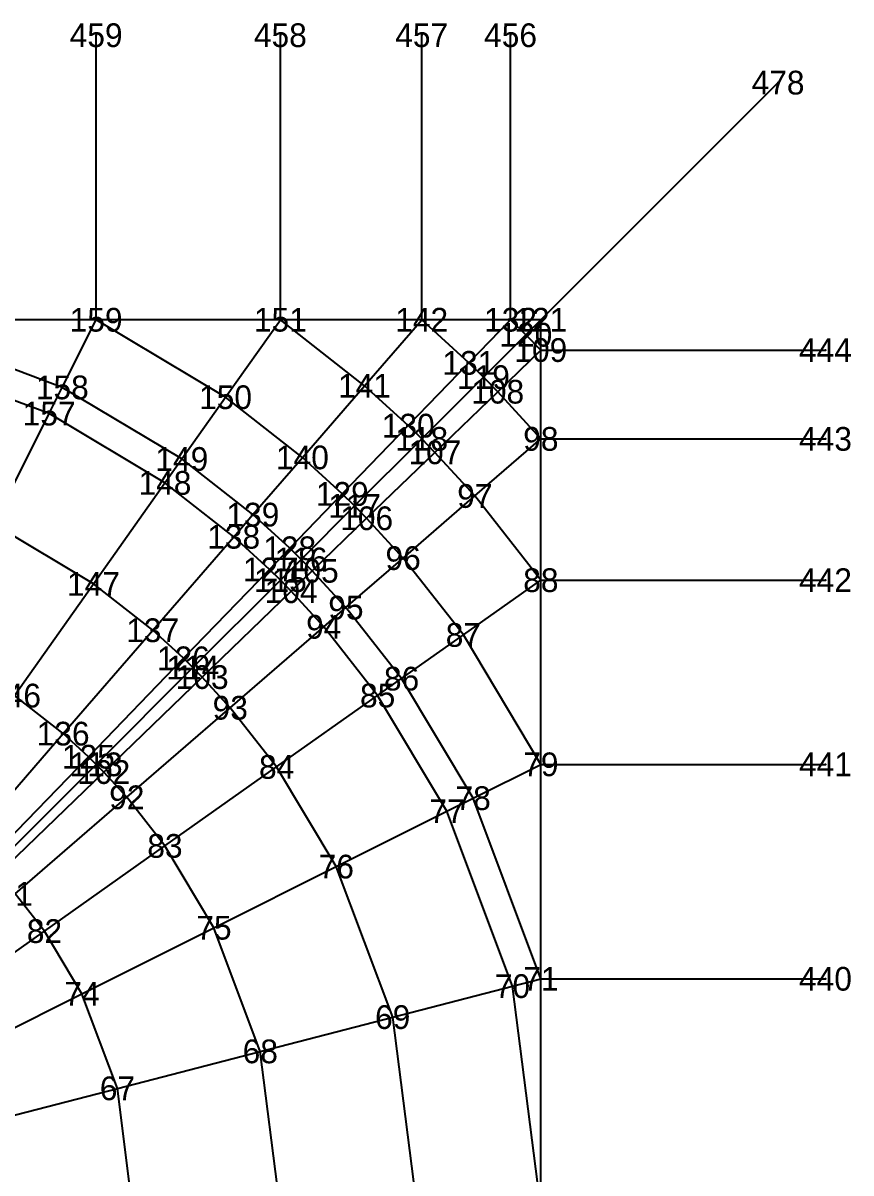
# Model space of a CAD drawing. Header units: metres. Extents: x -2.53 to 2.53, y -2.5 to 2.5.
# Drawn here: x 0.783 to 2.529, y 0.076 to 2.501 of the extents above; entities that cross this region are included whole.
import ezdxf
from ezdxf.enums import TextEntityAlignment as Align

# ---------------------------------------------------------------- set-up
doc = ezdxf.new("R2010")
doc.units = ezdxf.units.M

msp = doc.modelspace()

# ---------------------------------------------------------------- linework, layer by layer
at = {"layer": 'ESTRADOSSO'}
for p, q in [((0.9375, 1.875, 2.07791), (0.9375, 2.475, 1.623798)), ((1.325825, 1.875, 1.854401), (1.325825, 2.475, 1.325825)), ((1.623798, 1.875, 1.599968), (1.623798, 2.475, 0.9375)), ((1.811111, 1.875, 1.384374), (1.811111, 2.475, 0.485286)), ((1.875, 1.875, 1.29653), (2.375, 2.375)), ((0.866156, 1.732311, 2.227356), (0.485286, 1.875, 2.227356)), ((0.9375, 1.875, 2.07791), (0.485286, 1.875, 2.227356)), ((0.866156, 1.732311, 2.227356), (0.9375, 1.875, 2.07791)), ((1.210307, 1.711633, 2.07791), (0.9375, 1.875, 2.07791)), ((1.325825, 1.875, 1.854401), (0.9375, 1.875, 2.07791)), ((1.210307, 1.711633, 2.07791), (1.325825, 1.875, 1.854401)), ((1.503344, 1.735913, 1.854401), (1.325825, 1.875, 1.854401)), ((1.623798, 1.875, 1.599968), (1.325825, 1.875, 1.854401)), ((1.503344, 1.735913, 1.854401), (1.623798, 1.875, 1.599968)), ((1.723244, 1.784033, 1.599968), (1.623798, 1.875, 1.599968)), ((1.811111, 1.875, 1.384374), (1.623798, 1.875, 1.599968)), ((1.723244, 1.784033, 1.599968), (1.811111, 1.875, 1.384374)), ((1.843332, 1.843332, 1.384374), (1.811111, 1.875, 1.384374)), ((1.875, 1.875, 1.29653), (1.811111, 1.875, 1.384374)), ((1.843332, 1.843332, 1.384374), (1.875, 1.875, 1.29653)), ((1.875, 1.811111, 1.384374), (1.875, 1.875, 1.29653)), ((1.753902, 1.753902, 1.599968), (1.843332, 1.843332, 1.384374)), ((1.875, 1.811111, 1.384374), (1.843332, 1.843332, 1.384374)), ((0.838525, 1.677051, 2.279609), (0.469805, 1.815188, 2.279609)), ((1.784033, 1.723244, 1.599968), (1.875, 1.811111, 1.384374)), ((1.875, 1.623798, 1.599968), (1.875, 1.811111, 1.384374)), ((1.875, 1.811111, 1.384374), (2.475, 1.811111, 0.485286)), ((1.595414, 1.651694, 1.854401), (1.723244, 1.784033, 1.599968)), ((1.753902, 1.753902, 1.599968), (1.723244, 1.784033, 1.599968)), ((1.623798, 1.623798, 1.854401), (1.753902, 1.753902, 1.599968)), ((1.784033, 1.723244, 1.599968), (1.753902, 1.753902, 1.599968)), ((0.838525, 1.677051, 2.279609), (0.866156, 1.732311, 2.227356)), ((1.118202, 1.581376, 2.227356), (0.866156, 1.732311, 2.227356)), ((1.372359, 1.584664, 2.07791), (1.503344, 1.735913, 1.854401)), ((1.595414, 1.651694, 1.854401), (1.503344, 1.735913, 1.854401)), ((1.651694, 1.595414, 1.854401), (1.784033, 1.723244, 1.599968)), ((1.875, 1.623798, 1.599968), (1.784033, 1.723244, 1.599968)), ((1.118202, 1.581376, 2.227356), (1.210307, 1.711633, 2.07791)), ((1.372359, 1.584664, 2.07791), (1.210307, 1.711633, 2.07791)), ((0.721902, 1.443805, 2.471139), (0.838525, 1.677051, 2.279609)), ((1.082532, 1.530931, 2.279609), (0.838525, 1.677051, 2.279609)), ((1.456407, 1.507783, 2.07791), (1.595414, 1.651694, 1.854401)), ((1.623798, 1.623798, 1.854401), (1.595414, 1.651694, 1.854401)), ((1.482318, 1.482318, 2.07791), (1.623798, 1.623798, 1.854401)), ((1.651694, 1.595414, 1.854401), (1.623798, 1.623798, 1.854401)), ((1.735913, 1.503344, 1.854401), (1.875, 1.623798, 1.599968)), ((1.875, 1.325825, 1.854401), (1.875, 1.623798, 1.599968)), ((1.875, 1.623798, 1.599968), (2.475, 1.623798, 0.9375)), ((1.082532, 1.530931, 2.279609), (1.118202, 1.581376, 2.227356)), ((1.267922, 1.46407, 2.227356), (1.118202, 1.581376, 2.227356)), ((1.267922, 1.46407, 2.227356), (1.372359, 1.584664, 2.07791)), ((1.456407, 1.507783, 2.07791), (1.372359, 1.584664, 2.07791)), ((1.507783, 1.456407, 2.07791), (1.651694, 1.595414, 1.854401)), ((1.735913, 1.503344, 1.854401), (1.651694, 1.595414, 1.854401)), ((0.931972, 1.318007, 2.471139), (1.082532, 1.530931, 2.279609)), ((1.227476, 1.417367, 2.279609), (1.082532, 1.530931, 2.279609)), ((1.345573, 1.39304, 2.227356), (1.456407, 1.507783, 2.07791)), ((1.482318, 1.482318, 2.07791), (1.456407, 1.507783, 2.07791)), ((1.369512, 1.369512, 2.227356), (1.482318, 1.482318, 2.07791)), ((1.507783, 1.456407, 2.07791), (1.482318, 1.482318, 2.07791)), ((1.584664, 1.372359, 2.07791), (1.735913, 1.503344, 1.854401)), ((1.875, 1.325825, 1.854401), (1.735913, 1.503344, 1.854401)), ((1.227476, 1.417367, 2.279609), (1.267922, 1.46407, 2.227356)), ((1.345573, 1.39304, 2.227356), (1.267922, 1.46407, 2.227356)), ((1.39304, 1.345573, 2.227356), (1.507783, 1.456407, 2.07791)), ((1.584664, 1.372359, 2.07791), (1.507783, 1.456407, 2.07791)), ((0.931972, 1.318007, 2.471139), (0.721902, 1.443805, 2.471139)), ((1.056757, 1.220238, 2.471139), (1.227476, 1.417367, 2.279609)), ((1.30265, 1.348602, 2.279609), (1.227476, 1.417367, 2.279609)), ((1.30265, 1.348602, 2.279609), (1.345573, 1.39304, 2.227356)), ((1.369512, 1.369512, 2.227356), (1.345573, 1.39304, 2.227356)), ((1.325825, 1.325825, 2.279609), (1.369512, 1.369512, 2.227356)), ((1.39304, 1.345573, 2.227356), (1.369512, 1.369512, 2.227356)), ((1.46407, 1.267922, 2.227356), (1.584664, 1.372359, 2.07791)), ((1.711633, 1.210307, 2.07791), (1.584664, 1.372359, 2.07791)), ((1.121476, 1.161037, 2.471139), (1.30265, 1.348602, 2.279609)), ((1.325825, 1.325825, 2.279609), (1.30265, 1.348602, 2.279609)), ((1.348602, 1.30265, 2.279609), (1.39304, 1.345573, 2.227356)), ((1.46407, 1.267922, 2.227356), (1.39304, 1.345573, 2.227356)), ((0.765466, 1.082532, 2.637125), (0.931972, 1.318007, 2.471139)), ((1.056757, 1.220238, 2.471139), (0.931972, 1.318007, 2.471139)), ((1.141428, 1.141428, 2.471139), (1.325825, 1.325825, 2.279609)), ((1.348602, 1.30265, 2.279609), (1.325825, 1.325825, 2.279609)), ((1.711633, 1.210307, 2.07791), (1.875, 1.325825, 1.854401)), ((1.875, 0.9375, 2.07791), (1.875, 1.325825, 1.854401)), ((1.875, 1.325825, 1.854401), (2.475, 1.325825, 1.325825)), ((1.161037, 1.121476, 2.471139), (1.348602, 1.30265, 2.279609)), ((1.417367, 1.227476, 2.279609), (1.348602, 1.30265, 2.279609)), ((1.417367, 1.227476, 2.279609), (1.46407, 1.267922, 2.227356)), ((1.581376, 1.118202, 2.227356), (1.46407, 1.267922, 2.227356)), ((0.867956, 1.00223, 2.637125), (1.056757, 1.220238, 2.471139)), ((1.121476, 1.161037, 2.471139), (1.056757, 1.220238, 2.471139)), ((1.220238, 1.056757, 2.471139), (1.417367, 1.227476, 2.279609)), ((1.530931, 1.082532, 2.279609), (1.417367, 1.227476, 2.279609)), ((1.581376, 1.118202, 2.227356), (1.711633, 1.210307, 2.07791)), ((1.875, 0.9375, 2.07791), (1.711633, 1.210307, 2.07791)), ((0.921113, 0.953606, 2.637125), (1.121476, 1.161037, 2.471139)), ((0.9375, 0.9375, 2.637125), (1.141428, 1.141428, 2.471139)), ((1.141428, 1.141428, 2.471139), (1.121476, 1.161037, 2.471139)), ((1.161037, 1.121476, 2.471139), (1.141428, 1.141428, 2.471139)), ((0.953606, 0.921113, 2.637125), (1.161037, 1.121476, 2.471139)), ((1.220238, 1.056757, 2.471139), (1.161037, 1.121476, 2.471139)), ((1.530931, 1.082532, 2.279609), (1.581376, 1.118202, 2.227356)), ((1.732311, 0.866156, 2.227356), (1.581376, 1.118202, 2.227356)), ((0.867956, 1.00223, 2.637125), (0.765466, 1.082532, 2.637125)), ((1.318007, 0.931972, 2.471139), (1.530931, 1.082532, 2.279609)), ((1.677051, 0.838525, 2.279609), (1.530931, 1.082532, 2.279609)), ((1.00223, 0.867956, 2.637125), (1.220238, 1.056757, 2.471139)), ((1.318007, 0.931972, 2.471139), (1.220238, 1.056757, 2.471139)), ((0.664305, 0.767073, 2.771739), (0.867956, 1.00223, 2.637125)), ((0.921113, 0.953606, 2.637125), (0.867956, 1.00223, 2.637125)), ((0.704989, 0.729858, 2.771739), (0.921113, 0.953606, 2.637125)), ((0.9375, 0.9375, 2.637125), (0.921113, 0.953606, 2.637125)), ((0.717531, 0.717531, 2.771739), (0.9375, 0.9375, 2.637125)), ((0.953606, 0.921113, 2.637125), (0.9375, 0.9375, 2.637125)), ((1.082532, 0.765466, 2.637125), (1.318007, 0.931972, 2.471139)), ((1.443805, 0.721902, 2.471139), (1.318007, 0.931972, 2.471139)), ((1.732311, 0.866156, 2.227356), (1.875, 0.9375, 2.07791)), ((1.875, 0.485286, 2.227356), (1.875, 0.9375, 2.07791)), ((1.875, 0.9375, 2.07791), (2.475, 0.9375, 1.623798)), ((0.729858, 0.704989, 2.771739), (0.953606, 0.921113, 2.637125)), ((1.00223, 0.867956, 2.637125), (0.953606, 0.921113, 2.637125)), ((0.767073, 0.664305, 2.771739), (1.00223, 0.867956, 2.637125)), ((1.082532, 0.765466, 2.637125), (1.00223, 0.867956, 2.637125)), ((1.677051, 0.838525, 2.279609), (1.732311, 0.866156, 2.227356)), ((1.875, 0.485286, 2.227356), (1.732311, 0.866156, 2.227356)), ((1.443805, 0.721902, 2.471139), (1.677051, 0.838525, 2.279609)), ((1.815188, 0.469805, 2.279609), (1.677051, 0.838525, 2.279609)), ((0.828534, 0.585862, 2.771739), (1.082532, 0.765466, 2.637125)), ((1.185854, 0.592927, 2.637125), (1.082532, 0.765466, 2.637125)), ((1.185854, 0.592927, 2.637125), (1.443805, 0.721902, 2.471139)), ((1.562729, 0.404464, 2.471139), (1.443805, 0.721902, 2.471139)), ((0.828534, 0.585862, 2.771739), (0.767073, 0.664305, 2.771739)), ((0.56036, 0.396234, 2.870755), (0.828534, 0.585862, 2.771739)), ((0.907613, 0.453807, 2.771739), (0.828534, 0.585862, 2.771739)), ((0.907613, 0.453807, 2.771739), (1.185854, 0.592927, 2.637125)), ((1.283532, 0.332202, 2.637125), (1.185854, 0.592927, 2.637125)), ((1.815188, 0.469805, 2.279609), (1.875, 0.485286, 2.227356)), ((1.875, 0, 2.279609), (1.875, 0.485286, 2.227356)), ((1.875, 0.485286, 2.227356), (2.475, 0.485286, 1.811111)), ((1.562729, 0.404464, 2.471139), (1.815188, 0.469805, 2.279609)), ((1.875, 0, 2.279609), (1.815188, 0.469805, 2.279609)), ((0.613843, 0.306922, 2.870755), (0.907613, 0.453807, 2.771739)), ((0.982373, 0.254257, 2.771739), (0.907613, 0.453807, 2.771739)), ((1.283532, 0.332202, 2.637125), (1.562729, 0.404464, 2.471139)), ((1.614223, 0, 2.471139), (1.562729, 0.404464, 2.471139)), ((0.982373, 0.254257, 2.771739), (1.283532, 0.332202, 2.637125)), ((1.325825, 0, 2.637125), (1.283532, 0.332202, 2.637125)), ((0.664405, 0.171961, 2.870755), (0.982373, 0.254257, 2.771739)), ((1.014743, 0, 2.771739), (0.982373, 0.254257, 2.771739))]:
    msp.add_line(p, q, dxfattribs=at)
at = {"layer": 'EXTERNAL'}
for p in [(0.9375, 2.475, -1.376202), (1.325825, 2.475, -1.674175), (1.623798, 2.475, -2.0625), (1.811111, 2.475, -2.514714), (2.375, 2.375, -3), (2.475, 1.811111, -2.514714), (2.475, 1.623798, -2.0625), (2.475, 1.325825, -1.674175), (2.475, 0.9375, -1.376202), (2.475, 0.485286, -1.188889)]:
    msp.add_point(p, dxfattribs=at)
at = {"layer": 'fz'}
for p, q in [((0.9375, 2.475, 1.623798), (0.9375, 2.475, 1.623798)), ((1.325825, 2.475, 1.325825), (1.325825, 2.475, 1.325825)), ((1.623798, 2.475, 0.9375), (1.623798, 2.475, 0.9375)), ((1.811111, 2.475, 0.485286), (1.811111, 2.475, 0.485286)), ((2.375, 2.375), (2.375, 2.375)), ((0.9375, 1.875, 2.07791), (0.9375, 1.875, 3.77191)), ((1.325825, 1.875, 1.854401), (1.325825, 1.875, 3.430401)), ((1.623798, 1.875, 1.599968), (1.623798, 1.875, 2.585968)), ((1.811111, 1.875, 1.384374), (1.811111, 1.875, 1.684374)), ((1.875, 1.875, 1.29653), (1.875, 1.875, 1.34053)), ((1.843332, 1.843332, 1.384374), (1.843332, 1.843332, 1.634374)), ((1.875, 1.811111, 1.384374), (1.875, 1.811111, 1.684374)), ((2.475, 1.811111, 0.485286), (2.475, 1.811111, 0.485286)), ((1.723244, 1.784033, 1.599968), (1.723244, 1.784033, 2.343968)), ((1.753902, 1.753902, 1.599968), (1.753902, 1.753902, 2.041968)), ((0.866156, 1.732311, 2.227356), (0.866156, 1.732311, 3.559356)), ((1.503344, 1.735913, 1.854401), (1.503344, 1.735913, 3.400401)), ((1.784033, 1.723244, 1.599968), (1.784033, 1.723244, 2.343968)), ((1.210307, 1.711633, 2.07791), (1.210307, 1.711633, 3.93191)), ((0.838525, 1.677051, 2.279609), (0.838525, 1.677051, 4.229609)), ((1.595414, 1.651694, 1.854401), (1.595414, 1.651694, 2.748401)), ((1.623798, 1.623798, 1.854401), (1.623798, 1.623798, 2.286401)), ((1.875, 1.623798, 1.599968), (1.875, 1.623798, 2.585968)), ((2.475, 1.623798, 0.9375), (2.475, 1.623798, 0.9375)), ((1.118202, 1.581376, 2.227356), (1.118202, 1.581376, 3.425356)), ((1.372359, 1.584664, 2.07791), (1.372359, 1.584664, 3.49391)), ((1.651694, 1.595414, 1.854401), (1.651694, 1.595414, 2.748401)), ((1.082532, 1.530931, 2.279609), (1.082532, 1.530931, 3.629609)), ((1.456407, 1.507783, 2.07791), (1.456407, 1.507783, 2.74391)), ((1.482318, 1.482318, 2.07791), (1.482318, 1.482318, 2.39991)), ((1.735913, 1.503344, 1.854401), (1.735913, 1.503344, 3.400401)), ((1.267922, 1.46407, 2.227356), (1.267922, 1.46407, 2.959356)), ((1.507783, 1.456407, 2.07791), (1.507783, 1.456407, 2.74391)), ((1.227476, 1.417367, 2.279609), (1.227476, 1.417367, 3.105609)), ((1.345573, 1.39304, 2.227356), (1.345573, 1.39304, 2.571356)), ((1.369512, 1.369512, 2.227356), (1.369512, 1.369512, 2.393356)), ((1.584664, 1.372359, 2.07791), (1.584664, 1.372359, 3.49391)), ((1.30265, 1.348602, 2.279609), (1.30265, 1.348602, 2.667609)), ((1.39304, 1.345573, 2.227356), (1.39304, 1.345573, 2.571356)), ((0.931972, 1.318007, 2.471139), (0.931972, 1.318007, 4.337139)), ((1.325825, 1.325825, 2.279609), (1.325825, 1.325825, 2.467609)), ((1.875, 1.325825, 1.854401), (1.875, 1.325825, 3.430401)), ((2.475, 1.325825, 1.325825), (2.475, 1.325825, 1.325825)), ((1.348602, 1.30265, 2.279609), (1.348602, 1.30265, 2.667609)), ((1.46407, 1.267922, 2.227356), (1.46407, 1.267922, 2.959356)), ((1.056757, 1.220238, 2.471139), (1.056757, 1.220238, 3.611139)), ((1.417367, 1.227476, 2.279609), (1.417367, 1.227476, 3.105609)), ((1.711633, 1.210307, 2.07791), (1.711633, 1.210307, 3.93191)), ((1.121476, 1.161037, 2.471139), (1.121476, 1.161037, 3.007139)), ((1.141428, 1.141428, 2.471139), (1.141428, 1.141428, 2.731139)), ((1.161037, 1.121476, 2.471139), (1.161037, 1.121476, 3.007139)), ((1.581376, 1.118202, 2.227356), (1.581376, 1.118202, 3.425356)), ((1.530931, 1.082532, 2.279609), (1.530931, 1.082532, 3.629609)), ((1.220238, 1.056757, 2.471139), (1.220238, 1.056757, 3.611139)), ((0.867956, 1.00223, 2.637125), (0.867956, 1.00223, 3.497125)), ((0.921113, 0.953606, 2.637125), (0.921113, 0.953606, 3.041125)), ((0.9375, 0.9375, 2.637125), (0.9375, 0.9375, 2.833125)), ((1.318007, 0.931972, 2.471139), (1.318007, 0.931972, 4.337139)), ((1.875, 0.9375, 2.07791), (1.875, 0.9375, 3.77191)), ((2.475, 0.9375, 1.623798), (2.475, 0.9375, 1.623798)), ((0.953606, 0.921113, 2.637125), (0.953606, 0.921113, 3.041125)), ((1.00223, 0.867956, 2.637125), (1.00223, 0.867956, 3.497125)), ((1.732311, 0.866156, 2.227356), (1.732311, 0.866156, 3.559356)), ((1.677051, 0.838525, 2.279609), (1.677051, 0.838525, 4.229609)), ((1.082532, 0.765466, 2.637125), (1.082532, 0.765466, 4.045125)), ((1.443805, 0.721902, 2.471139), (1.443805, 0.721902, 5.167139)), ((0.828534, 0.585862, 2.771739), (0.828534, 0.585862, 3.749739)), ((1.185854, 0.592927, 2.637125), (1.185854, 0.592927, 4.671125)), ((1.875, 0.485286, 2.227356), (1.875, 0.485286, 3.335356)), ((2.475, 0.485286, 1.811111), (2.475, 0.485286, 1.811111)), ((1.815188, 0.469805, 2.279609), (1.815188, 0.469805, 4.611609)), ((0.907613, 0.453807, 2.771739), (0.907613, 0.453807, 4.183739)), ((1.562729, 0.404464, 2.471139), (1.562729, 0.404464, 5.909139)), ((1.283532, 0.332202, 2.637125), (1.283532, 0.332202, 5.233125)), ((0.982373, 0.254257, 2.771739), (0.982373, 0.254257, 4.573739))]:
    msp.add_line(p, q, dxfattribs=at)
at = {"layer": 'INTERNAL'}
for p in [(0.9375, 1.875, 1.623798), (1.325825, 1.875, 1.325825), (1.623798, 1.875, 0.9375), (1.811111, 1.875, 0.485286), (1.875, 1.875), (1.843332, 1.843332, 0.485286), (1.875, 1.811111, 0.485286), (1.723244, 1.784033, 0.9375), (1.753902, 1.753902, 0.9375), (0.866156, 1.732311, 1.811111), (1.503344, 1.735913, 1.325825), (1.784033, 1.723244, 0.9375), (1.210307, 1.711633, 1.623798), (0.838525, 1.677051, 1.875), (1.595414, 1.651694, 1.325825), (1.623798, 1.623798, 1.325825), (1.875, 1.623798, 0.9375), (1.118202, 1.581376, 1.811111), (1.372359, 1.584664, 1.623798), (1.651694, 1.595414, 1.325825), (1.082532, 1.530931, 1.875), (1.456407, 1.507783, 1.623798), (1.482318, 1.482318, 1.623798), (1.735913, 1.503344, 1.325825), (1.267922, 1.46407, 1.811111), (1.507783, 1.456407, 1.623798), (1.227476, 1.417367, 1.875), (1.345573, 1.39304, 1.811111), (1.369512, 1.369512, 1.811111), (1.584664, 1.372359, 1.623798), (1.30265, 1.348602, 1.875), (1.39304, 1.345573, 1.811111), (0.931972, 1.318007, 2.103696), (1.325825, 1.325825, 1.875), (1.875, 1.325825, 1.325825), (1.348602, 1.30265, 1.875), (1.46407, 1.267922, 1.811111), (1.056757, 1.220238, 2.103696), (1.417367, 1.227476, 1.875), (1.711633, 1.210307, 1.623798), (1.121476, 1.161037, 2.103696), (1.141428, 1.141428, 2.103696), (1.161037, 1.121476, 2.103696), (1.581376, 1.118202, 1.811111), (1.530931, 1.082532, 1.875), (1.220238, 1.056757, 2.103696), (0.867956, 1.00223, 2.296397), (0.921113, 0.953606, 2.296397), (0.9375, 0.9375, 2.296397), (1.318007, 0.931972, 2.103696), (1.875, 0.9375, 1.623798), (0.953606, 0.921113, 2.296397), (1.00223, 0.867956, 2.296397), (1.732311, 0.866156, 1.811111), (1.677051, 0.838525, 1.875), (1.082532, 0.765466, 2.296397), (1.443805, 0.721902, 2.103696), (0.828534, 0.585862, 2.449806), (1.185854, 0.592927, 2.296397), (1.875, 0.485286, 1.811111), (1.815188, 0.469805, 1.875), (0.907613, 0.453807, 2.449806), (1.562729, 0.404464, 2.103696), (1.283532, 0.332202, 2.296397), (0.982373, 0.254257, 2.449806)]:
    msp.add_point(p, dxfattribs=at)
at = {"layer": 'INTRADOSSO'}
for p, q in [((0.9375, 1.875, 1.623798), (0.9375, 2.475, -1.376202)), ((1.325825, 1.875, 1.325825), (1.325825, 2.475, -1.674175)), ((1.623798, 1.875, 0.9375), (1.623798, 2.475, -2.0625)), ((1.811111, 1.875, 0.485286), (1.811111, 2.475, -2.514714)), ((1.875, 1.875), (2.375, 2.375, -3)), ((0.866156, 1.732311, 1.811111), (0.485286, 1.875, 1.811111)), ((0.9375, 1.875, 1.623798), (0.485286, 1.875, 1.811111)), ((0.866156, 1.732311, 1.811111), (0.9375, 1.875, 1.623798)), ((1.210307, 1.711633, 1.623798), (0.9375, 1.875, 1.623798)), ((1.325825, 1.875, 1.325825), (0.9375, 1.875, 1.623798)), ((1.210307, 1.711633, 1.623798), (1.325825, 1.875, 1.325825)), ((1.503344, 1.735913, 1.325825), (1.325825, 1.875, 1.325825)), ((1.623798, 1.875, 0.9375), (1.325825, 1.875, 1.325825)), ((1.503344, 1.735913, 1.325825), (1.623798, 1.875, 0.9375)), ((1.723244, 1.784033, 0.9375), (1.623798, 1.875, 0.9375)), ((1.811111, 1.875, 0.485286), (1.623798, 1.875, 0.9375)), ((1.723244, 1.784033, 0.9375), (1.811111, 1.875, 0.485286)), ((1.843332, 1.843332, 0.485286), (1.811111, 1.875, 0.485286)), ((1.875, 1.875), (1.811111, 1.875, 0.485286)), ((1.843332, 1.843332, 0.485286), (1.875, 1.875)), ((1.875, 1.811111, 0.485286), (1.875, 1.875)), ((1.753902, 1.753902, 0.9375), (1.843332, 1.843332, 0.485286)), ((1.875, 1.811111, 0.485286), (1.843332, 1.843332, 0.485286)), ((0.838525, 1.677051, 1.875), (0.469805, 1.815188, 1.875)), ((1.784033, 1.723244, 0.9375), (1.875, 1.811111, 0.485286)), ((1.875, 1.623798, 0.9375), (1.875, 1.811111, 0.485286)), ((1.875, 1.811111, 0.485286), (2.475, 1.811111, -2.514714)), ((1.595414, 1.651694, 1.325825), (1.723244, 1.784033, 0.9375)), ((1.753902, 1.753902, 0.9375), (1.723244, 1.784033, 0.9375)), ((1.623798, 1.623798, 1.325825), (1.753902, 1.753902, 0.9375)), ((1.784033, 1.723244, 0.9375), (1.753902, 1.753902, 0.9375)), ((0.838525, 1.677051, 1.875), (0.866156, 1.732311, 1.811111)), ((1.118202, 1.581376, 1.811111), (0.866156, 1.732311, 1.811111)), ((1.372359, 1.584664, 1.623798), (1.503344, 1.735913, 1.325825)), ((1.595414, 1.651694, 1.325825), (1.503344, 1.735913, 1.325825)), ((1.651694, 1.595414, 1.325825), (1.784033, 1.723244, 0.9375)), ((1.875, 1.623798, 0.9375), (1.784033, 1.723244, 0.9375)), ((1.118202, 1.581376, 1.811111), (1.210307, 1.711633, 1.623798)), ((1.372359, 1.584664, 1.623798), (1.210307, 1.711633, 1.623798)), ((0.721902, 1.443805, 2.103696), (0.838525, 1.677051, 1.875)), ((1.082532, 1.530931, 1.875), (0.838525, 1.677051, 1.875)), ((1.456407, 1.507783, 1.623798), (1.595414, 1.651694, 1.325825)), ((1.623798, 1.623798, 1.325825), (1.595414, 1.651694, 1.325825)), ((1.482318, 1.482318, 1.623798), (1.623798, 1.623798, 1.325825)), ((1.651694, 1.595414, 1.325825), (1.623798, 1.623798, 1.325825)), ((1.735913, 1.503344, 1.325825), (1.875, 1.623798, 0.9375)), ((1.875, 1.325825, 1.325825), (1.875, 1.623798, 0.9375)), ((1.875, 1.623798, 0.9375), (2.475, 1.623798, -2.0625)), ((1.082532, 1.530931, 1.875), (1.118202, 1.581376, 1.811111)), ((1.267922, 1.46407, 1.811111), (1.118202, 1.581376, 1.811111)), ((1.267922, 1.46407, 1.811111), (1.372359, 1.584664, 1.623798)), ((1.456407, 1.507783, 1.623798), (1.372359, 1.584664, 1.623798)), ((1.507783, 1.456407, 1.623798), (1.651694, 1.595414, 1.325825)), ((1.735913, 1.503344, 1.325825), (1.651694, 1.595414, 1.325825)), ((0.931972, 1.318007, 2.103696), (1.082532, 1.530931, 1.875)), ((1.227476, 1.417367, 1.875), (1.082532, 1.530931, 1.875)), ((1.345573, 1.39304, 1.811111), (1.456407, 1.507783, 1.623798)), ((1.482318, 1.482318, 1.623798), (1.456407, 1.507783, 1.623798)), ((1.369512, 1.369512, 1.811111), (1.482318, 1.482318, 1.623798)), ((1.507783, 1.456407, 1.623798), (1.482318, 1.482318, 1.623798)), ((1.584664, 1.372359, 1.623798), (1.735913, 1.503344, 1.325825)), ((1.875, 1.325825, 1.325825), (1.735913, 1.503344, 1.325825)), ((1.227476, 1.417367, 1.875), (1.267922, 1.46407, 1.811111)), ((1.345573, 1.39304, 1.811111), (1.267922, 1.46407, 1.811111)), ((1.39304, 1.345573, 1.811111), (1.507783, 1.456407, 1.623798)), ((1.584664, 1.372359, 1.623798), (1.507783, 1.456407, 1.623798)), ((0.931972, 1.318007, 2.103696), (0.721902, 1.443805, 2.103696)), ((1.056757, 1.220238, 2.103696), (1.227476, 1.417367, 1.875)), ((1.30265, 1.348602, 1.875), (1.227476, 1.417367, 1.875)), ((1.30265, 1.348602, 1.875), (1.345573, 1.39304, 1.811111)), ((1.369512, 1.369512, 1.811111), (1.345573, 1.39304, 1.811111)), ((1.325825, 1.325825, 1.875), (1.369512, 1.369512, 1.811111)), ((1.39304, 1.345573, 1.811111), (1.369512, 1.369512, 1.811111)), ((1.46407, 1.267922, 1.811111), (1.584664, 1.372359, 1.623798)), ((1.711633, 1.210307, 1.623798), (1.584664, 1.372359, 1.623798)), ((1.121476, 1.161037, 2.103696), (1.30265, 1.348602, 1.875)), ((1.325825, 1.325825, 1.875), (1.30265, 1.348602, 1.875)), ((1.348602, 1.30265, 1.875), (1.39304, 1.345573, 1.811111)), ((1.46407, 1.267922, 1.811111), (1.39304, 1.345573, 1.811111)), ((0.765466, 1.082532, 2.296397), (0.931972, 1.318007, 2.103696)), ((1.056757, 1.220238, 2.103696), (0.931972, 1.318007, 2.103696)), ((1.141428, 1.141428, 2.103696), (1.325825, 1.325825, 1.875)), ((1.348602, 1.30265, 1.875), (1.325825, 1.325825, 1.875)), ((1.711633, 1.210307, 1.623798), (1.875, 1.325825, 1.325825)), ((1.875, 0.9375, 1.623798), (1.875, 1.325825, 1.325825)), ((1.875, 1.325825, 1.325825), (2.475, 1.325825, -1.674175)), ((1.161037, 1.121476, 2.103696), (1.348602, 1.30265, 1.875)), ((1.417367, 1.227476, 1.875), (1.348602, 1.30265, 1.875)), ((1.417367, 1.227476, 1.875), (1.46407, 1.267922, 1.811111)), ((1.581376, 1.118202, 1.811111), (1.46407, 1.267922, 1.811111)), ((0.867956, 1.00223, 2.296397), (1.056757, 1.220238, 2.103696)), ((1.121476, 1.161037, 2.103696), (1.056757, 1.220238, 2.103696)), ((1.220238, 1.056757, 2.103696), (1.417367, 1.227476, 1.875)), ((1.530931, 1.082532, 1.875), (1.417367, 1.227476, 1.875)), ((1.581376, 1.118202, 1.811111), (1.711633, 1.210307, 1.623798)), ((1.875, 0.9375, 1.623798), (1.711633, 1.210307, 1.623798)), ((0.921113, 0.953606, 2.296397), (1.121476, 1.161037, 2.103696)), ((0.9375, 0.9375, 2.296397), (1.141428, 1.141428, 2.103696)), ((1.141428, 1.141428, 2.103696), (1.121476, 1.161037, 2.103696)), ((1.161037, 1.121476, 2.103696), (1.141428, 1.141428, 2.103696)), ((0.953606, 0.921113, 2.296397), (1.161037, 1.121476, 2.103696)), ((1.220238, 1.056757, 2.103696), (1.161037, 1.121476, 2.103696)), ((1.530931, 1.082532, 1.875), (1.581376, 1.118202, 1.811111)), ((1.732311, 0.866156, 1.811111), (1.581376, 1.118202, 1.811111)), ((0.867956, 1.00223, 2.296397), (0.765466, 1.082532, 2.296397)), ((1.318007, 0.931972, 2.103696), (1.530931, 1.082532, 1.875)), ((1.677051, 0.838525, 1.875), (1.530931, 1.082532, 1.875)), ((1.00223, 0.867956, 2.296397), (1.220238, 1.056757, 2.103696)), ((1.318007, 0.931972, 2.103696), (1.220238, 1.056757, 2.103696)), ((0.664305, 0.767073, 2.449806), (0.867956, 1.00223, 2.296397)), ((0.921113, 0.953606, 2.296397), (0.867956, 1.00223, 2.296397)), ((0.704989, 0.729858, 2.449806), (0.921113, 0.953606, 2.296397)), ((0.9375, 0.9375, 2.296397), (0.921113, 0.953606, 2.296397)), ((0.717531, 0.717531, 2.449806), (0.9375, 0.9375, 2.296397)), ((0.953606, 0.921113, 2.296397), (0.9375, 0.9375, 2.296397)), ((1.082532, 0.765466, 2.296397), (1.318007, 0.931972, 2.103696)), ((1.443805, 0.721902, 2.103696), (1.318007, 0.931972, 2.103696)), ((1.732311, 0.866156, 1.811111), (1.875, 0.9375, 1.623798)), ((1.875, 0.485286, 1.811111), (1.875, 0.9375, 1.623798)), ((1.875, 0.9375, 1.623798), (2.475, 0.9375, -1.376202)), ((0.729858, 0.704989, 2.449806), (0.953606, 0.921113, 2.296397)), ((1.00223, 0.867956, 2.296397), (0.953606, 0.921113, 2.296397)), ((0.767073, 0.664305, 2.449806), (1.00223, 0.867956, 2.296397)), ((1.082532, 0.765466, 2.296397), (1.00223, 0.867956, 2.296397)), ((1.677051, 0.838525, 1.875), (1.732311, 0.866156, 1.811111)), ((1.875, 0.485286, 1.811111), (1.732311, 0.866156, 1.811111)), ((1.443805, 0.721902, 2.103696), (1.677051, 0.838525, 1.875)), ((1.815188, 0.469805, 1.875), (1.677051, 0.838525, 1.875)), ((0.828534, 0.585862, 2.449806), (1.082532, 0.765466, 2.296397)), ((1.185854, 0.592927, 2.296397), (1.082532, 0.765466, 2.296397)), ((1.185854, 0.592927, 2.296397), (1.443805, 0.721902, 2.103696)), ((1.562729, 0.404464, 2.103696), (1.443805, 0.721902, 2.103696)), ((0.828534, 0.585862, 2.449806), (0.767073, 0.664305, 2.449806)), ((0.56036, 0.396234, 2.561298), (0.828534, 0.585862, 2.449806)), ((0.907613, 0.453807, 2.449806), (0.828534, 0.585862, 2.449806)), ((0.907613, 0.453807, 2.449806), (1.185854, 0.592927, 2.296397)), ((1.283532, 0.332202, 2.296397), (1.185854, 0.592927, 2.296397)), ((1.815188, 0.469805, 1.875), (1.875, 0.485286, 1.811111)), ((1.875, 0, 1.875), (1.875, 0.485286, 1.811111)), ((1.875, 0.485286, 1.811111), (2.475, 0.485286, -1.188889)), ((1.562729, 0.404464, 2.103696), (1.815188, 0.469805, 1.875)), ((1.875, 0, 1.875), (1.815188, 0.469805, 1.875)), ((0.613843, 0.306922, 2.561298), (0.907613, 0.453807, 2.449806)), ((0.982373, 0.254257, 2.449806), (0.907613, 0.453807, 2.449806)), ((1.283532, 0.332202, 2.296397), (1.562729, 0.404464, 2.103696)), ((1.614223, 0, 2.103696), (1.562729, 0.404464, 2.103696)), ((0.982373, 0.254257, 2.449806), (1.283532, 0.332202, 2.296397)), ((1.325825, 0, 2.296397), (1.283532, 0.332202, 2.296397)), ((0.664405, 0.171961, 2.561298), (0.982373, 0.254257, 2.449806)), ((1.014743, 0, 2.449806), (0.982373, 0.254257, 2.449806))]:
    msp.add_line(p, q, dxfattribs=at)

# ---------------------------------------------------------------- texts
at = {"layer": 'ID-NODES'}
for s, p in [('459', (0.9375, 2.475, -1.376202)), ('458', (1.325825, 2.475, -1.674175)), ('457', (1.623798, 2.475, -2.0625)), ('456', (1.811111, 2.475, -2.514714)), ('478', (2.375, 2.375, -3)), ('159', (0.9375, 1.875, 1.623798)), ('151', (1.325825, 1.875, 1.325825)), ('142', (1.623798, 1.875, 0.9375)), ('132', (1.811111, 1.875, 0.485286)), ('121', (1.875, 1.875)), ('120', (1.843332, 1.843332, 0.485286)), ('109', (1.875, 1.811111, 0.485286)), ('444', (2.475, 1.811111, -2.514714)), ('131', (1.723244, 1.784033, 0.9375)), ('119', (1.753902, 1.753902, 0.9375)), ('158', (0.866156, 1.732311, 1.811111)), ('141', (1.503344, 1.735913, 1.325825)), ('108', (1.784033, 1.723244, 0.9375)), ('150', (1.210307, 1.711633, 1.623798)), ('157', (0.838525, 1.677051, 1.875)), ('130', (1.595414, 1.651694, 1.325825)), ('118', (1.623798, 1.623798, 1.325825)), ('98', (1.875, 1.623798, 0.9375)), ('443', (2.475, 1.623798, -2.0625)), ('149', (1.118202, 1.581376, 1.811111)), ('140', (1.372359, 1.584664, 1.623798)), ('107', (1.651694, 1.595414, 1.325825)), ('148', (1.082532, 1.530931, 1.875)), ('129', (1.456407, 1.507783, 1.623798)), ('97', (1.735913, 1.503344, 1.325825)), ('117', (1.482318, 1.482318, 1.623798)), ('139', (1.267922, 1.46407, 1.811111)), ('106', (1.507783, 1.456407, 1.623798)), ('138', (1.227476, 1.417367, 1.875)), ('128', (1.345573, 1.39304, 1.811111)), ('116', (1.369512, 1.369512, 1.811111)), ('96', (1.584664, 1.372359, 1.623798)), ('127', (1.30265, 1.348602, 1.875)), ('105', (1.39304, 1.345573, 1.811111)), ('147', (0.931972, 1.318007, 2.103696)), ('115', (1.325825, 1.325825, 1.875)), ('88', (1.875, 1.325825, 1.325825)), ('442', (2.475, 1.325825, -1.674175)), ('104', (1.348602, 1.30265, 1.875)), ('95', (1.46407, 1.267922, 1.811111)), ('137', (1.056757, 1.220238, 2.103696)), ('94', (1.417367, 1.227476, 1.875)), ('87', (1.711633, 1.210307, 1.623798)), ('126', (1.121476, 1.161037, 2.103696)), ('114', (1.141428, 1.141428, 2.103696)), ('103', (1.161037, 1.121476, 2.103696)), ('86', (1.581376, 1.118202, 1.811111)), ('146', (0.765466, 1.082532, 2.296397)), ('85', (1.530931, 1.082532, 1.875)), ('93', (1.220238, 1.056757, 2.103696)), ('136', (0.867956, 1.00223, 2.296397)), ('125', (0.921113, 0.953606, 2.296397)), ('113', (0.9375, 0.9375, 2.296397)), ('102', (0.953606, 0.921113, 2.296397)), ('84', (1.318007, 0.931972, 2.103696)), ('79', (1.875, 0.9375, 1.623798)), ('441', (2.475, 0.9375, -1.376202)), ('92', (1.00223, 0.867956, 2.296397)), ('78', (1.732311, 0.866156, 1.811111)), ('77', (1.677051, 0.838525, 1.875)), ('83', (1.082532, 0.765466, 2.296397)), ('76', (1.443805, 0.721902, 2.103696)), ('91', (0.767073, 0.664305, 2.449806)), ('82', (0.828534, 0.585862, 2.449806)), ('75', (1.185854, 0.592927, 2.296397)), ('71', (1.875, 0.485286, 1.811111)), ('440', (2.475, 0.485286, -1.188889)), ('70', (1.815188, 0.469805, 1.875)), ('74', (0.907613, 0.453807, 2.449806)), ('69', (1.562729, 0.404464, 2.103696)), ('68', (1.283532, 0.332202, 2.296397)), ('67', (0.982373, 0.254257, 2.449806))]:
    msp.add_text(s, height=0.05, dxfattribs=at).set_placement(p, align=Align.MIDDLE_CENTER)

doc.saveas('drawing.dxf')
